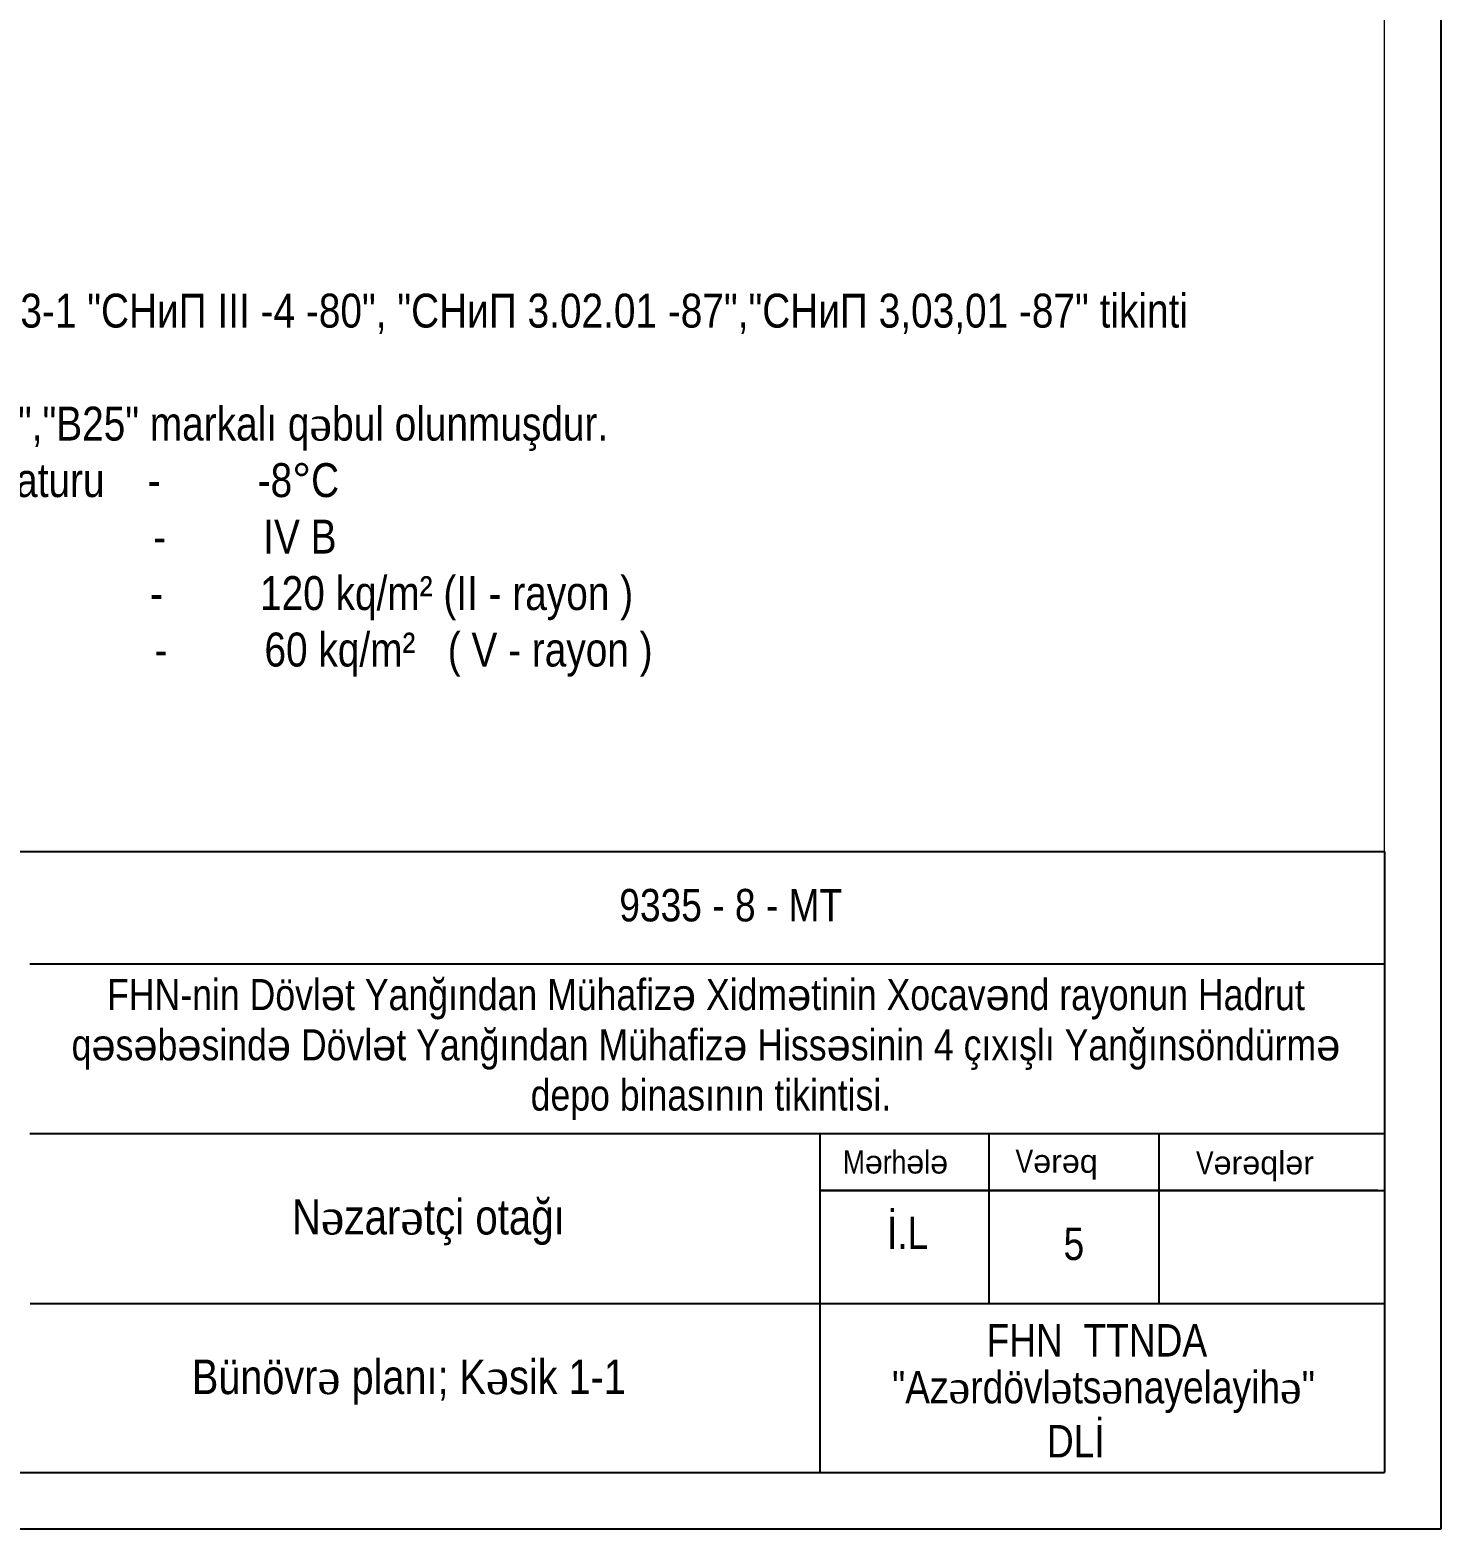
# Model space of a CAD drawing. Header units: millimetres. Extents: x 806395 to 1617731, y -246149 to 193681.
# Drawn here: x 1605214 to 1617712, y -59774 to -46504 of the extents above; entities that cross this region are included whole.
import ezdxf

# ---------------------------------------------------------------- set-up
doc = ezdxf.new("R2010")
doc.units = ezdxf.units.MM
doc.layers.add('0_Ном._пера__7', color=7, linetype='Continuous', lineweight=25)
doc.layers.add('перегородка_Ном._пера__1', color=7, linetype='Continuous', lineweight=5)
doc.styles.add('style6', font='ARIALN.TTF', dxfattribs={"height": 300})

# ---------------------------------------------------------------- blocks, each defined once
blk = doc.blocks.new('vververvg')
at = {"color": 0, "lineweight": 25}
for p, q in [((1617734, -20955), (1617734, -50629)), ((1617734, -50629), (1575731, -50629))]:
    blk.add_line(p, q, dxfattribs=at)
at = {"color": 0, "lineweight": 5, "ltscale": 15}
blk.add_line((1617212, -50106), (1617212, -21477), dxfattribs=at)
at = {"lineweight": 25, "ltscale": 15}
for p, q in [((1597882, -44361), (1617212, -44361)), ((1617212, -44361), (1617212, -50106)), ((1604674, -45402), (1617213, -45402)), ((1604674, -46969), (1617211, -46969)), ((1611988, -50106), (1611988, -46964)), ((1613550, -46975), (1613550, -48543)), ((1615122, -46972), (1615122, -48538)), ((1617150, -47496), (1611988, -47496)), ((1611988, -47496), (1617212, -47496)), ((1604678, -48542), (1617205, -48542))]:
    blk.add_line(p, q, dxfattribs=at)
at = {"lineweight": 5, "ltscale": 15}
blk.add_line((1617212, -44361), (1617212, -44361), dxfattribs=at)
at = {"color": 0, "lineweight": 25, "ltscale": 15}
blk.add_line((1577821, -50106), (1617212, -50106), dxfattribs=at)
at = {"lineweight": 25, "attachment_point": 1, "style": 'style6'}
for s, insert, char_height, width in [('M{\\fArial|b0|i0|c0|p34;ə}rh{\\fArial|b0|i0|c0|p34;ə}l{\\fArial|b0|i0|c0|p34;ə}', (1612199, -47127), 213.61, 6455.66), ('V{\\fArial|b0|i0|c0|p34;ə\\fArial|b0|i0|c238|p34;r\\fArial|b0|i0|c0|p34;ə\\fArial|b0|i0|c238|p34;q}', (1613797, -47120), 213.61, 6455.66), ('V{\\fArial|b0|i0|c0|p34;ə\\fArial|b0|i0|c238|p34;r\\fArial|b0|i0|c0|p34;ə\\fArial|b0|i0|c238|p34;ql\\fArial|b0|i0|c0|p34;ə\\fArial|b0|i0|c238|p34;r}', (1615467, -47134), 213.615, 6455.66), ('{\\fArial Narrow|b0|i0|c238|p34;İ}.L{\\fArial Narrow|b0|i0|c186|p34;      }', (1612607, -47738), 300, 10555.18)]:
    blk.add_mtext(s, dxfattribs=dict(at, insert=insert, char_height=char_height, width=width))
at = {"color": 0, "insert": (1607100, -47579), "char_height": 325.066, "attachment_point": 1, "style": 'style6'}
blk.add_mtext_dynamic_manual_height_columns('N{\\fTimes New Roman|b0|i0|c0|p18;ə\\fArial Narrow|b0|i0|c238|p34;zar\\fTimes New Roman|b0|i0|c0|p18;ə\\fArial Narrow|b0|i0|c238|p34;tçi otağı}', width=9709.14, gutter_width=1, heights=[0], dxfattribs=at)
at = {"ltscale": 15, "insert": (1613146, -48733), "char_height": 300, "attachment_point": 1, "style": 'style6'}
blk.add_mtext('  {\\fArial Narrow|b0|i0|c238|p34;  FHN  TTNDA}', dxfattribs=at)
at = {"lineweight": 25, "ltscale": 15, "insert": (1612654, -49166), "char_height": 300, "width": 9056.29, "attachment_point": 1, "style": 'style6'}
blk.add_mtext('"Az{\\fTimes New Roman|b0|i0|c238|p18;ə}rdövl{\\fTimes New Roman|b0|i0|c238|p18;ə}ts{\\fTimes New Roman|b0|i0|c238|p18;ə}nayelayih{\\fTimes New Roman|b0|i0|c238|p18;ə}"\\P               DL{\\fArial Narrow|b0|i0|c238|p34;İ}', dxfattribs=at)
at = {"layer": '0_Ном._пера__7', "linetype": 'Continuous', "insert": (1610932, -46193), "char_height": 287.847, "width": 13776.74, "attachment_point": 5, "line_spacing_factor": 0.967685, "style": 'style6'}
blk.add_mtext('{\\fArial Narrow|b0|i0|c238|p34;FHN-nin Dövl\\fArial|b0|i0|c238|p38;ə\\fArial Narrow|b0|i0|c238|p34;t Yanğından Mühafiz\\fArial|b0|i0|c238|p38;ə\\fArial Narrow|b0|i0|c238|p34; Xidm\\fArial|b0|i0|c238|p38;ə\\fArial Narrow|b0|i0|c238|p34;tinin} {\\fArial Narrow|b0|i0|c238|p34;Xocav\\fArial|b0|i0|c238|p38;ə\\fArial Narrow|b0|i0|c238|p34;nd rayonun Hadrut\\Pq\\fArial|b0|i0|c238|p38;ə\\fArial Narrow|b0|i0|c238|p34;s\\fArial|b0|i0|c238|p38;ə\\fArial Narrow|b0|i0|c238|p34;b\\fArial|b0|i0|c238|p38;ə\\fArial Narrow|b0|i0|c238|p34;sind\\fArial|b0|i0|c238|p38;ə\\fArial Narrow|b0|i0|c238|p34; Dövl\\fArial|b0|i0|c238|p38;ə\\fArial Narrow|b0|i0|c238|p34;t Yanğından Mühafiz\\fArial|b0|i0|c238|p38;ə\\fArial Narrow|b0|i0|c238|p34; Hiss\\fArial|b0|i0|c238|p38;ə\\fArial Narrow|b0|i0|c238|p34;sinin 4 çıxışlı Yanğınsöndürm\\fArial|b0|i0|c238|p38;ə\\P\\fArial Narrow|b0|i0|c238|p34; depo binasının tikintisi}.', dxfattribs=at)
at = {"layer": 'перегородка_Ном._пера__1', "linetype": 'Continuous', "insert": (1610130, -44708), "char_height": 300, "attachment_point": 1, "style": 'style6'}
blk.add_mtext('{\\fArial Narrow|b0|i0|c238|p34;9335} -{\\fArial Narrow|b0|i0|c238|p34; 8 }- {\\fArial Narrow|b0|i0|c238|p34;MT}', dxfattribs=at)

msp = doc.modelspace()

# ---------------------------------------------------------------- block references
at = {"xscale": 0.9570719102914829, "yscale": 0.9570719102914829, "zscale": 0.9570719102914829}
msp.add_blockref('vververvg', (69423.823, -11319.303), dxfattribs=at)

# ---------------------------------------------------------------- texts
at = {"color": 7, "ltscale": 15, "insert": (1597965.381, -48338.249), "char_height": 300, "width": 18244.84952, "attachment_point": 1, "style": 'style6'}
msp.add_mtext('{\\fArial Narrow|b0|i0|c238|p34;\\C256; \\P1.İ\\fArial Narrow|b0|i0|c204|p34;stehsalat \\fArial Narrow|b0|i0|c238|p34;iş\\fArial Narrow|b0|i0|c204|p34;l\\fTimes New Roman|b0|i0|c204|p18;ə\\fArial Narrow|b0|i0|c204|p34;r\\fArial Narrow|b0|i0|c238|p34;i\\fArial Narrow|b0|i0|c204|p34; yer\\fArial Narrow|b0|i0|c238|p34;i\\fArial Narrow|b0|i0|c204|p34;n\\fTimes New Roman|b0|i0|c204|p18;ə\\fArial Narrow|b0|i0|c204|p34; yet\\fArial Narrow|b0|i0|c238|p34;i\\fArial Narrow|b0|i0|c204|p34;r\\fArial Narrow|b0|i0|c238|p34;i\\fArial Narrow|b0|i0|c204|p34;l\\fTimes New Roman|b0|i0|c204|p18;ə\\fArial Narrow|b0|i0|c204|p34;rk\\fTimes New Roman|b0|i0|c204|p18;ə\\fArial Narrow|b0|i0|c204|p34;n :\\fArial Narrow|b0|i0|c238|p34; \\fArial Narrow|b0|i0|c204|p34;AzDTN 2.3-1 "СНиП III -4 -80",\\fArial Narrow|b0|i0|c238|p34; \\fArial Narrow|b0|i0|c204|p34;"СНиП 3.02.01 -87","СНиП 3,03,01 -87" t\\fArial Narrow|b0|i0|c238|p34;i\\fArial Narrow|b0|i0|c204|p34;k\\fArial Narrow|b0|i0|c238|p34;i\\fArial Narrow|b0|i0|c204|p34;nt\\fArial Narrow|b0|i0|c238|p34;i\\fArial Narrow|b0|i0|c204|p34; \\fArial Narrow|b0|i0|c238|p34; \\fArial Narrow|b0|i0|c204|p34;normalar\\fArial Narrow|b0|i0|c238|p34;ı\\fArial Narrow|b0|i0|c204|p34;n\\fArial Narrow|b0|i0|c238|p34;ı\\fArial Narrow|b0|i0|c204|p34;n t\\fTimes New Roman|b0|i0|c204|p18;ə\\fArial Narrow|b0|i0|c204|p34;l\\fTimes New Roman|b0|i0|c204|p18;ə\\fArial Narrow|b0|i0|c204|p34;bl\\fTimes New Roman|b0|i0|c204|p18;ə\\fArial Narrow|b0|i0|c238|p34;ri\\fArial Narrow|b0|i0|c204|p34;n\\fTimes New Roman|b0|i0|c204|p18;ə\\fArial Narrow|b0|i0|c204|p34; r\\fArial Narrow|b0|i0|c238|p34;i\\fArial Narrow|b0|i0|c204|p34;ay\\fTimes New Roman|b0|i0|c204|p18;ə\\fArial Narrow|b0|i0|c204|p34;t olunmal\\fArial Narrow|b0|i0|c238|p34;ı\\fArial Narrow|b0|i0|c204|p34;d\\fArial Narrow|b0|i0|c238|p34;ı\\fArial Narrow|b0|i0|c204|p34;r . \\fArial Narrow|b0|i0|c238|p34;\\C7;\\P2.Armaturlar A240 v\\fTimes New Roman|b0|i0|c238|p18;ə\\fArial Narrow|b0|i0|c238|p34; A500C sinifli, beton "B20","B25" markalı q\\fTimes New Roman|b0|i0|c238|p18;ə\\fArial Narrow|b0|i0|c238|p34;bul olunmuşdur.\\P \\C256;                           Havanın xarici hesabi temperaturu    -         -8°C\\P                            İqlim ş\\fTimes New Roman|b0|i0|c204|p18;ə\\fArial Narrow|b0|i0|c238|p34;raiti rayonu                             -         \\fArial Narrow|b0|i0|c204|p34;I\\fArial Narrow|b0|i0|c238|p34;V\\fArial Narrow|b0|i0|c204|p34; \\fArial Narrow|b0|i0|c238|p34;B \\P                            Qar örtüyü\\fArial Narrow|b0|i0|c204|p34;                                          \\fArial Narrow|b0|i0|c238|p34;-\\fArial Narrow|b0|i0|c204|p34;    \\C2;   \\fArial Narrow|b0|i0|c238|p34;  \\C7;12\\C0;0\\fArial Narrow|b0|i0|c204|p34; kq/\\fArial Narrow|b0|i0|c238|p34;m\\fArial Narrow|b0|i0|c204|p34;²\\fArial Narrow|b0|i0|c238|p34;\\C256; \\fArial Narrow|b0|i0|c204|p34;(II -\\fArial Narrow|b0|i0|c238|p34; \\fArial Narrow|b0|i0|c204|p34;rayon )\\fArial Narrow|b0|i0|c238|p34;\\P                            Kül\\fTimes New Roman|b0|i0|c204|p18;ə\\fArial Narrow|b0|i0|c238|p34;k t\\fTimes New Roman|b0|i0|c204|p18;ə\\fArial Narrow|b0|i0|c238|p34;zyiqi                                       -\\C2;         \\C0;60 kq/m\\fArial Narrow|b0|i0|c204|p34;²\\C2;   \\C0;( \\fArial Narrow|b0|i0|c238|p34;V\\fArial Narrow|b0|i0|c204|p34; -\\fArial Narrow|b0|i0|c238|p34; rayon )}', dxfattribs=at)
at = {"color": 7, "lineweight": 15, "insert": (1614368.694, -57105.471), "char_height": 287.122, "attachment_point": 1, "style": 'style6'}
msp.add_mtext_dynamic_manual_height_columns('5', width=721.01934, gutter_width=11.963, heights=[0], dxfattribs=at)
at = {"lineweight": 9, "insert": (1606648.581, -58273.785), "char_height": 306.263011, "width": 8891.36486, "attachment_point": 1, "style": 'style6'}
msp.add_mtext('B{\\fArial Narrow|b0|i0|c238|p34;ünövr\\fTimes New Roman|b0|i0|c0|p18;ə\\fArial Narrow|b0|i0|c238|p34; planı}; K{\\fTimes New Roman|b0|i0|c0|p18;ə\\fArial Narrow|b0|i0|c238|p34;sik 1-1 }', dxfattribs=at)

doc.saveas('drawing.dxf')
